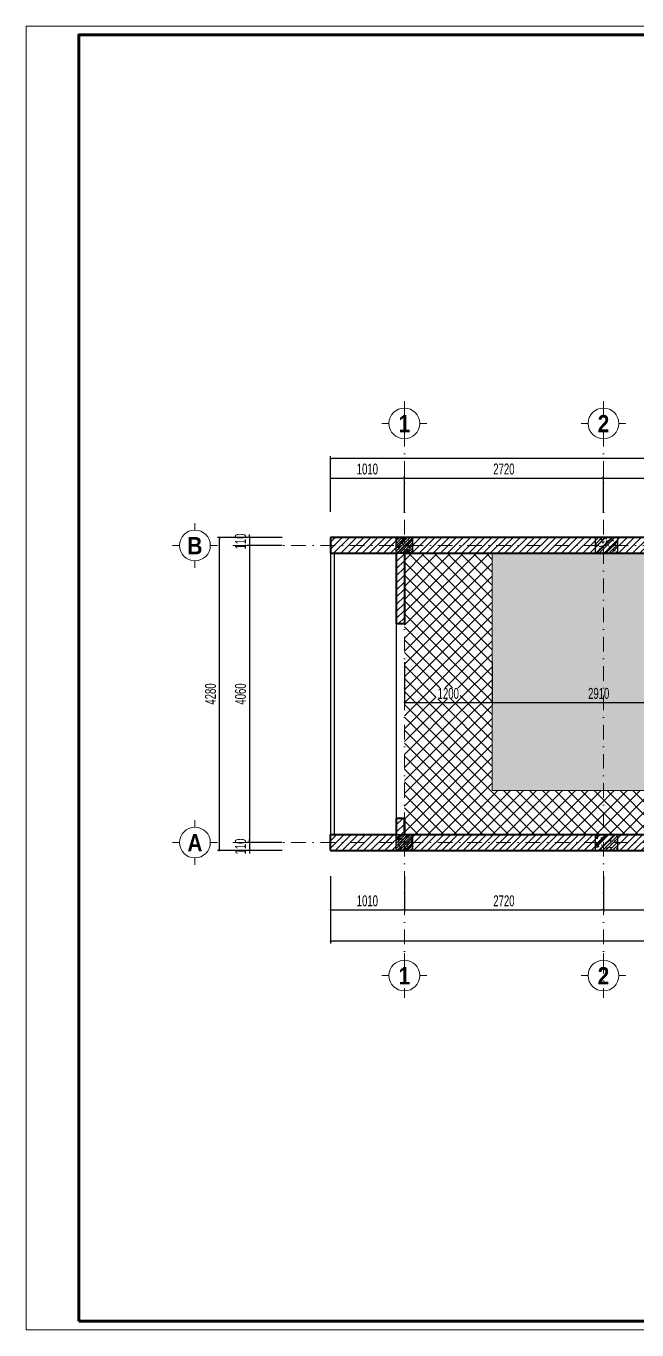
# Model space of a CAD drawing. Header units: millimetres. Extents: x 2565303 to 2664360, y -865723 to -262051.
# Drawn here: x 2629522 to 2637866, y -751746 to -733926 of the extents above; entities that cross this region are included whole.
import ezdxf
from ezdxf.enums import TextEntityAlignment as Align

# ---------------------------------------------------------------- set-up
doc = ezdxf.new("R2010")
doc.units = ezdxf.units.MM
doc.header["$LTSCALE"] = 10
doc.header["$MEASUREMENT"] = 0
doc.linetypes.add('DASHDOT', pattern=[1, 0.5, -0.25, 0, -0.25])
doc.layers.get('0').update_dxf_attribs({"linetype": 'CONTINUOUS'})
doc.layers.get('DEFPOINTS').update_dxf_attribs({"color": 10, "linetype": 'CONTINUOUS'})
for name, color, linetype in [('- Hach vl', 9, 'CONTINUOUS'), ('Khungten_LCDI', 7, 'CONTINUOUS'), ('M3', 3, 'CONTINUOUS')]:
    doc.layers.add(name, color=color, linetype=linetype)
for name, color, linetype, lineweight in [('- Nội Thất', 83, 'CONTINUOUS', 25), ('-thay1', 7, 'CONTINUOUS', 18), ('-Tường', 4, 'CONTINUOUS', 35), ('LC Dim', 8, 'CONTINUOUS', 13), ('LC Hatch', 252, 'CONTINUOUS', 5), ('LC ISO', 153, 'CONTINUOUS', 13), ('LC Net dam 1', 30, 'CONTINUOUS', 30), ('LC Net dam2', 6, 'CONTINUOUS', 40), ('LC Net manh', 250, 'CONTINUOUS', 5), ('LC Net truc', 134, 'DASHDOT', 5), ('LC Text1', 20, 'CONTINUOUS', 13)]:
    doc.layers.add(name, color=color, linetype=linetype, lineweight=lineweight)
doc.styles.add('HOATBIF', font='hoatbif.shx', dxfattribs={"width": 0.65})
doc.styles.add('Khungten', font='', dxfattribs={"width": 0.9, "height": 5000})
doc.styles.add('LC 1', font='')
doc.styles.add('Title', font='', dxfattribs={"width": 0.8})
doc.styles.get('Khungten').set_extended_font_data('.VnAvantH')
doc.styles.get('LC 1').set_extended_font_data('.VnAvantH', bold=True)
doc.styles.get('Title').set_extended_font_data('.VnBlackH')
doc.dimstyles.new('1-100 (1-60)', dxfattribs={"dimscale": 60, "dimtxt": 2.5, "dimasz": 0.35, "dimexe": 0.5, "dimexo": 0, "dimgap": 0.8, "dimtad": 1, "dimdec": 0, "dimzin": 0, "dimdsep": 46, "dimtxsty": 'HOATBIF', "dimblk1": 'DOT', "dimblk2": 'DOT', "dimsah": 1, "dimcen": -1, "dimdle": 1, "dimclrd": 256, "dimclre": 256, "dimclrt": 4, "dimadec": 3, "dimazin": 2, "dimtfac": 0.333333, "dimtdec": 0, "dimtix": 1, "dimtmove": 2, "dimatfit": 3, "dimldrblk": 'DOT', "dimfxl": 1, "dimtvp": 0.833333, "dimtolj": 1, "dimtzin": 0, "dimarcsym": 0})

# ---------------------------------------------------------------- blocks, each defined once
blk = doc.blocks.new('DOT')
at = {"layer": 'M3', "color": 0, "linetype": 'ByBlock'}
blk.add_line((-0.5, 0), (-1, 0), dxfattribs=at)
at = {"layer": 'M3', "color": 0, "linetype": 'ByBlock', "const_width": 0.5}
blk.add_lwpolyline([(-0.25, 0, 1), (0.25, 0, 1)], format="xyb", close=True, dxfattribs=at)
blk = doc.blocks.new('*D854')
at = {"layer": 'DEFPOINTS', "color": 0, "transparency": 16777216}
for p in [(2634689, -740104), (2633679, -740564), (2634689, -740564)]:
    blk.add_point(p, dxfattribs=at)
at = {"layer": 'LC Dim', "lineweight": -2, "transparency": 16777216}
for p, q in [((2633679, -740564), (2633679, -740074)), ((2633700, -740104), (2634668, -740104)), ((2634689, -740564), (2634689, -740074))]:
    blk.add_line(p, q, dxfattribs=at)
at = {"layer": 'LC Dim', "lineweight": -2, "transparency": 16777216, "xscale": 21, "yscale": 21, "zscale": 21, "rotation": 180}
blk.add_blockref('DOT', (2633679, -740104), dxfattribs=at)
at = {"layer": 'LC Dim', "lineweight": -2, "transparency": 16777216, "xscale": 21, "yscale": 21, "zscale": 21}
blk.add_blockref('DOT', (2634689, -740104), dxfattribs=at)
at = {"layer": 'LC Dim', "color": 4, "transparency": 16777216, "insert": (2634184, -739981), "char_height": 150, "attachment_point": 5, "style": 'HOATBIF'}
blk.add_mtext('\\A1;1010', dxfattribs=at)
blk = doc.blocks.new('*D855')
at = {"layer": 'DEFPOINTS', "color": 0, "transparency": 16777216}
for p in [(2637409, -740104), (2634689, -740564), (2637409, -740564)]:
    blk.add_point(p, dxfattribs=at)
at = {"layer": 'LC Dim', "lineweight": -2, "transparency": 16777216}
for p, q in [((2634689, -740564), (2634689, -740074)), ((2634710, -740104), (2637388, -740104)), ((2637409, -740564), (2637409, -740074))]:
    blk.add_line(p, q, dxfattribs=at)
at = {"layer": 'LC Dim', "lineweight": -2, "transparency": 16777216, "xscale": 21, "yscale": 21, "zscale": 21, "rotation": 180}
blk.add_blockref('DOT', (2634689, -740104), dxfattribs=at)
at = {"layer": 'LC Dim', "lineweight": -2, "transparency": 16777216, "xscale": 21, "yscale": 21, "zscale": 21}
blk.add_blockref('DOT', (2637409, -740104), dxfattribs=at)
at = {"layer": 'LC Dim', "color": 4, "transparency": 16777216, "insert": (2636049, -739981), "char_height": 150, "attachment_point": 5, "style": 'HOATBIF'}
blk.add_mtext('\\A1;2720', dxfattribs=at)
blk = doc.blocks.new('*D856')
at = {"layer": 'DEFPOINTS', "color": 0, "transparency": 16777216}
for p in [(2641609, -740104), (2637409, -740564), (2641609, -740564)]:
    blk.add_point(p, dxfattribs=at)
at = {"layer": 'LC Dim', "lineweight": -2, "transparency": 16777216}
for p, q in [((2637409, -740564), (2637409, -740074)), ((2637430, -740104), (2641588, -740104)), ((2641609, -740564), (2641609, -740074))]:
    blk.add_line(p, q, dxfattribs=at)
at = {"layer": 'LC Dim', "lineweight": -2, "transparency": 16777216, "xscale": 21, "yscale": 21, "zscale": 21, "rotation": 180}
blk.add_blockref('DOT', (2637409, -740104), dxfattribs=at)
at = {"layer": 'LC Dim', "lineweight": -2, "transparency": 16777216, "xscale": 21, "yscale": 21, "zscale": 21}
blk.add_blockref('DOT', (2641609, -740104), dxfattribs=at)
at = {"layer": 'LC Dim', "color": 4, "transparency": 16777216, "insert": (2639509, -739981), "char_height": 150, "attachment_point": 5, "style": 'HOATBIF'}
blk.add_mtext('\\A1;4200', dxfattribs=at)
blk = doc.blocks.new('*D860')
at = {"layer": 'DEFPOINTS', "color": 0, "transparency": 16777216}
for p in [(2633679, -739835), (2633679, -740564), (2648579, -740564)]:
    blk.add_point(p, dxfattribs=at)
at = {"layer": 'LC Dim', "lineweight": -2, "transparency": 16777216}
for p, q in [((2633679, -740564), (2633679, -739805)), ((2648558, -739835), (2633700, -739835)), ((2648579, -740564), (2648579, -739805))]:
    blk.add_line(p, q, dxfattribs=at)
at = {"layer": 'LC Dim', "lineweight": -2, "transparency": 16777216, "xscale": 21, "yscale": 21, "zscale": 21, "rotation": 180}
blk.add_blockref('DOT', (2633679, -739835), dxfattribs=at)
at = {"layer": 'LC Dim', "lineweight": -2, "transparency": 16777216, "xscale": 21, "yscale": 21, "zscale": 21}
blk.add_blockref('DOT', (2648579, -739835), dxfattribs=at)
at = {"layer": 'LC Dim', "color": 4, "transparency": 16777216, "insert": (2641499, -739712), "char_height": 150, "attachment_point": 5, "style": 'HOATBIF'}
blk.add_mtext('\\A1;14900', dxfattribs=at)
blk = doc.blocks.new('*D861')
at = {"layer": 'DEFPOINTS', "color": 0, "transparency": 16777216}
for p in [(2633679, -745546), (2634689, -745546), (2634689, -746006)]:
    blk.add_point(p, dxfattribs=at)
at = {"layer": 'LC Dim', "lineweight": -2, "transparency": 16777216}
for p, q in [((2633679, -745546), (2633679, -746036)), ((2634689, -745546), (2634689, -746036)), ((2633700, -746006), (2634668, -746006))]:
    blk.add_line(p, q, dxfattribs=at)
at = {"layer": 'LC Dim', "lineweight": -2, "transparency": 16777216, "xscale": 21, "yscale": 21, "zscale": 21, "rotation": 180}
blk.add_blockref('DOT', (2633679, -746006), dxfattribs=at)
at = {"layer": 'LC Dim', "lineweight": -2, "transparency": 16777216, "xscale": 21, "yscale": 21, "zscale": 21}
blk.add_blockref('DOT', (2634689, -746006), dxfattribs=at)
at = {"layer": 'LC Dim', "color": 4, "transparency": 16777216, "insert": (2634184, -745883), "char_height": 150, "attachment_point": 5, "style": 'HOATBIF'}
blk.add_mtext('\\A1;1010', dxfattribs=at)
blk = doc.blocks.new('*D862')
at = {"layer": 'DEFPOINTS', "color": 0, "transparency": 16777216}
for p in [(2634689, -745546), (2637409, -745546), (2637409, -746006)]:
    blk.add_point(p, dxfattribs=at)
at = {"layer": 'LC Dim', "lineweight": -2, "transparency": 16777216}
for p, q in [((2634689, -745546), (2634689, -746036)), ((2637409, -745546), (2637409, -746036)), ((2634710, -746006), (2637388, -746006))]:
    blk.add_line(p, q, dxfattribs=at)
at = {"layer": 'LC Dim', "lineweight": -2, "transparency": 16777216, "xscale": 21, "yscale": 21, "zscale": 21, "rotation": 180}
blk.add_blockref('DOT', (2634689, -746006), dxfattribs=at)
at = {"layer": 'LC Dim', "lineweight": -2, "transparency": 16777216, "xscale": 21, "yscale": 21, "zscale": 21}
blk.add_blockref('DOT', (2637409, -746006), dxfattribs=at)
at = {"layer": 'LC Dim', "color": 4, "transparency": 16777216, "insert": (2636049, -745883), "char_height": 150, "attachment_point": 5, "style": 'HOATBIF'}
blk.add_mtext('\\A1;2720', dxfattribs=at)
blk = doc.blocks.new('*D863')
at = {"layer": 'DEFPOINTS', "color": 0, "transparency": 16777216}
for p in [(2637409, -745546), (2641609, -745546), (2641609, -746006)]:
    blk.add_point(p, dxfattribs=at)
at = {"layer": 'LC Dim', "lineweight": -2, "transparency": 16777216}
for p, q in [((2637409, -745546), (2637409, -746036)), ((2641609, -745546), (2641609, -746036)), ((2637430, -746006), (2641588, -746006))]:
    blk.add_line(p, q, dxfattribs=at)
at = {"layer": 'LC Dim', "lineweight": -2, "transparency": 16777216, "xscale": 21, "yscale": 21, "zscale": 21, "rotation": 180}
blk.add_blockref('DOT', (2637409, -746006), dxfattribs=at)
at = {"layer": 'LC Dim', "lineweight": -2, "transparency": 16777216, "xscale": 21, "yscale": 21, "zscale": 21}
blk.add_blockref('DOT', (2641609, -746006), dxfattribs=at)
at = {"layer": 'LC Dim', "color": 4, "transparency": 16777216, "insert": (2639509, -745883), "char_height": 150, "attachment_point": 5, "style": 'HOATBIF'}
blk.add_mtext('\\A1;4200', dxfattribs=at)
blk = doc.blocks.new('*D867')
at = {"layer": 'DEFPOINTS', "color": 0, "transparency": 16777216}
for p in [(2633679, -745546), (2648579, -745546), (2633679, -746433)]:
    blk.add_point(p, dxfattribs=at)
at = {"layer": 'LC Dim', "lineweight": -2, "transparency": 16777216}
for p, q in [((2633679, -745546), (2633679, -746463)), ((2648579, -745546), (2648579, -746463)), ((2648558, -746433), (2633700, -746433))]:
    blk.add_line(p, q, dxfattribs=at)
at = {"layer": 'LC Dim', "lineweight": -2, "transparency": 16777216, "xscale": 21, "yscale": 21, "zscale": 21, "rotation": 180}
blk.add_blockref('DOT', (2633679, -746433), dxfattribs=at)
at = {"layer": 'LC Dim', "lineweight": -2, "transparency": 16777216, "xscale": 21, "yscale": 21, "zscale": 21}
blk.add_blockref('DOT', (2648579, -746433), dxfattribs=at)
at = {"layer": 'LC Dim', "color": 4, "transparency": 16777216, "insert": (2641499, -746298), "char_height": 150, "attachment_point": 5, "style": 'HOATBIF'}
blk.add_mtext('\\A1;14900', dxfattribs=at)
blk = doc.blocks.new('*D868')
at = {"layer": 'DEFPOINTS', "color": 0, "transparency": 16777216}
for p in [(2633021, -740915), (2632574, -741025), (2633021, -741025)]:
    blk.add_point(p, dxfattribs=at)
at = {"layer": 'LC Dim', "lineweight": -2, "transparency": 16777216}
for p, q in [((2633021, -740915), (2632544, -740915)), ((2632574, -740894), (2632574, -740873)), ((2632574, -740915), (2632574, -741025)), ((2633021, -741025), (2632544, -741025)), ((2632574, -741046), (2632574, -741067))]:
    blk.add_line(p, q, dxfattribs=at)
at = {"layer": 'LC Dim', "lineweight": -2, "transparency": 16777216, "xscale": 21, "yscale": 21, "zscale": 21}
for p, rotation in [((2632574, -740915), 270), ((2632574, -741025), 90)]:
    blk.add_blockref('DOT', p, dxfattribs=dict(at, rotation=rotation))
at = {"layer": 'LC Dim', "color": 4, "transparency": 16777216, "insert": (2632451, -740970), "char_height": 150, "attachment_point": 5, "rotation": 90, "style": 'HOATBIF'}
blk.add_mtext('\\A1;110', dxfattribs=at)
blk = doc.blocks.new('*D869')
at = {"layer": 'DEFPOINTS', "color": 0, "transparency": 16777216}
for p in [(2633021, -741025), (2632574, -745085), (2633021, -745085)]:
    blk.add_point(p, dxfattribs=at)
at = {"layer": 'LC Dim', "lineweight": -2, "transparency": 16777216}
for p, q in [((2633021, -741025), (2632544, -741025)), ((2632574, -741046), (2632574, -745064)), ((2633021, -745085), (2632544, -745085))]:
    blk.add_line(p, q, dxfattribs=at)
at = {"layer": 'LC Dim', "lineweight": -2, "transparency": 16777216, "xscale": 21, "yscale": 21, "zscale": 21}
for p, rotation in [((2632574, -741025), 90), ((2632574, -745085), 270)]:
    blk.add_blockref('DOT', p, dxfattribs=dict(at, rotation=rotation))
at = {"layer": 'LC Dim', "color": 4, "transparency": 16777216, "insert": (2632451, -743055), "char_height": 150, "attachment_point": 5, "rotation": 90, "style": 'HOATBIF'}
blk.add_mtext('\\A1;4060', dxfattribs=at)
blk = doc.blocks.new('*D870')
at = {"layer": 'DEFPOINTS', "color": 0, "transparency": 16777216}
for p in [(2632574, -745195), (2633021, -745085), (2633021, -745195)]:
    blk.add_point(p, dxfattribs=at)
at = {"layer": 'LC Dim', "lineweight": -2, "transparency": 16777216}
for p, q in [((2632574, -745064), (2632574, -745043)), ((2633021, -745085), (2632544, -745085)), ((2633021, -745195), (2632544, -745195)), ((2632574, -745085), (2632574, -745195)), ((2632574, -745216), (2632574, -745237))]:
    blk.add_line(p, q, dxfattribs=at)
at = {"layer": 'LC Dim', "lineweight": -2, "transparency": 16777216, "xscale": 21, "yscale": 21, "zscale": 21}
for p, rotation in [((2632574, -745085), 270), ((2632574, -745195), 90)]:
    blk.add_blockref('DOT', p, dxfattribs=dict(at, rotation=rotation))
at = {"layer": 'LC Dim', "color": 4, "transparency": 16777216, "insert": (2632451, -745140), "char_height": 150, "attachment_point": 5, "rotation": 90, "style": 'HOATBIF'}
blk.add_mtext('\\A1;110', dxfattribs=at)
blk = doc.blocks.new('*D871')
at = {"layer": 'DEFPOINTS', "color": 0, "transparency": 16777216}
for p in [(2632165, -740915), (2633021, -740915), (2633021, -745195)]:
    blk.add_point(p, dxfattribs=at)
at = {"layer": 'LC Dim', "lineweight": -2, "transparency": 16777216}
for p, q in [((2633021, -740915), (2632135, -740915)), ((2632165, -745174), (2632165, -740936)), ((2633021, -745195), (2632135, -745195))]:
    blk.add_line(p, q, dxfattribs=at)
at = {"layer": 'LC Dim', "lineweight": -2, "transparency": 16777216, "xscale": 21, "yscale": 21, "zscale": 21}
for p, rotation in [((2632165, -740915), 90), ((2632165, -745195), 270)]:
    blk.add_blockref('DOT', p, dxfattribs=dict(at, rotation=rotation))
at = {"layer": 'LC Dim', "color": 4, "transparency": 16777216, "insert": (2632042, -743055), "char_height": 150, "attachment_point": 5, "rotation": 90, "style": 'HOATBIF'}
blk.add_mtext('\\A1;4280', dxfattribs=at)
blk = doc.blocks.new('lcdi fix')
at = {"layer": 'DEFPOINTS', "lineweight": 0}
blk.add_lwpolyline([(-1200, -14850), (-1200, 14850), (40800, 14850), (40800, -14850)], close=True, dxfattribs=at)
at = {"layer": 'Khungten_LCDI', "color": 5, "lineweight": 60}
blk.add_lwpolyline([(0, -14650), (0, 14650), (40600, 14650), (40600, -14650)], close=True, dxfattribs=at)
at = {"color": 7, "style": 'Khungten', "width": 0.8}
for tag, p in [('REVISION', (39499, -10746)), ('NGAYHT', (39546, -11609))]:
    blk.add_attdef(tag, text='', height=200, dxfattribs=at).set_placement(p, align=Align.CENTER)
at = {"layer": 'LC Text1', "style": 'Title', "width": 1.485915}
for tag, p, p2 in [('TENBANVE1', (36913, -8886), (40339, -8886)), ('TENBANVE2', (36913, -9562), (40339, -9562))]:
    blk.add_attdef(tag, text='', height=250, dxfattribs=at).set_placement(p, p2, align=Align.FIT)
at = {"layer": 'LC Text1', "style": 'Title', "width": 0.7}
blk.add_attdef('SOBANVE', text='', height=250, dxfattribs=at).set_placement((39562, -13896), align=Align.CENTER)
blk = doc.blocks.new('gfs')
at = {"layer": '- Hach vl', "ltscale": 0.2}
h = blk.add_hatch(dxfattribs=at)
h.set_pattern_fill('ANSI31', color=256, scale=200, style=0)
h.set_pattern_definition([(45, (3894016.553, -231657.651), (-17.67766953, 17.67766953), [])])
h.paths.add_polyline_path([(2119996, -313176), (2119887, -313176), (2119887, -313286), (2119996, -313286)])
h.paths.add_polyline_path([(2119887, -313176), (2119777, -313176), (2119777, -313286), (2119887, -313286)])
h.paths.add_polyline_path([(2119887, -313066), (2119777, -313066), (2119777, -313176), (2119887, -313176)])
h.paths.add_polyline_path([(2119996, -313066), (2119887, -313066), (2119887, -313176), (2119996, -313176)])
h = blk.add_hatch(dxfattribs=at)
h.set_pattern_fill('AR-CONC', color=256, scale=20, style=0)
h.set_pattern_definition([(50, (3894016.55, -231657.65), (143.4520365, -12.550427), [15, -165]), (355, (3894016.55, -231657.65), (-27.750267, 150.438427), [12, -132]), (100.4514, (3894028.51, -231658.7), (115.701876, 137.887908), [12.748038, -140.228422]), (46.1842, (3894016.55, -231617.65), (213.44821, -33.103803), [22.5, -247.5]), (96.6356, (3894034.34, -231620.4), (186.93254, 194.823574), [19.122058, -210.3426]), (351.1842, (3894016.55, -231617.65), (186.93239, 194.82372), [18, -198]), (21, (3894036.55, -231627.65), (119.3814104, -80.523778), [15, -165]), (326, (3894036.55, -231627.65), (48.663066, 145.030009), [12, -132]), (71.4514, (3894046.5, -231634.36), (168.044526, 64.506099), [12.748038, -140.228422]), (37.5, (3894016.553, -231657.65), (2.431971, 66.5787708), [0, -130.4, 0, -134, 0, -132.5]), (7.5, (3894016.55, -231657.65), (52.6139075, 78.8823424), [0, -76.4, 0, -127.4, 0, -50.5]), (327.5, (3893971.953, -231657.65), (106.7644872, -4.5109743), [0, -50, 0, -156, 0, -207]), (317.5, (3893951.95, -231657.65), (116.637234, 20.0209965), [0, -65, 0, -103.6, 0, -147])])
h.paths.add_polyline_path([(2119996, -313176), (2119887, -313176), (2119887, -313286), (2119996, -313286)])
h.paths.add_polyline_path([(2119887, -313176), (2119777, -313176), (2119777, -313286), (2119887, -313286)])
h.paths.add_polyline_path([(2119887, -313066), (2119777, -313066), (2119777, -313176), (2119887, -313176)])
h.paths.add_polyline_path([(2119996, -313066), (2119887, -313066), (2119887, -313176), (2119996, -313176)])
at = {"layer": 'LC Net dam 1'}
blk.add_lwpolyline([(2119777, -313066), (2119997, -313066), (2119997, -313286), (2119777, -313286)], close=True, dxfattribs=at)
blk = doc.blocks.new('c22x30')
at = {"layer": 'LC Hatch'}
h = blk.add_hatch(dxfattribs=at)
h.set_pattern_fill('BTCT', color=256, scale=25)
h.set_pattern_definition([(50, (-619188.45, -138015.9), (179.315046, -15.688034), [18.75, -206.25]), (355, (-619188.45, -138015.9), (-34.687833, 188.048033), [15, -165]), (100.4514, (-619173.5, -138017.21), (144.627345, 172.359886), [15.93505, -175.28553]), (46.1842, (-619188.45, -137965.9), (266.81026, -41.37975), [28.125, -309.375]), (96.6356, (-619166.22, -137969.35), (233.66568, 243.52947), [23.90257, -262.92825]), (351.1842, (-619188.45, -137965.9), (233.66549, 243.52965), [22.5, -247.5]), (21, (-619163.45, -137978.4), (149.226763, -100.654723), [18.75, -206.25]), (326, (-619163.45, -137978.4), (60.828833, 181.28751), [15, -165]), (71.4514, (-619151.02, -137986.79), (210.055657, 80.632624), [15.93505, -175.28553]), (37.5, (-619188.45, -138015.9), (3.039964, 83.2234635), [0, -163, 0, -167.5, 0, -165.625]), (7.5, (-619188.45, -138015.9), (65.767384, 98.602928), [0, -95.5, 0, -159.25, 0, -63.125]), (327.5, (-619244.2, -138015.9), (133.455609, -5.638718), [0, -62.5, 0, -195, 0, -258.75]), (317.5, (-619269.2, -138015.9), (145.796542, 25.026246), [0, -81.25, 0, -129.5, 0, -183.75]), (45, (-619188.45, -138015.9), (-66.291261, 66.291261), []), (45, (-619144.26, -138015.9), (-66.291261, 66.291261), [])])
h.paths.add_polyline_path([(0, 0), (0, -220), (300, -220), (300, 0)])
at = {"layer": 'LC Net dam 1'}
blk.add_lwpolyline([(0, 0), (300, 0), (300, -220), (0, -220)], close=True, dxfattribs=at)
blk = doc.blocks.new('he cot')
at = {"layer": '-Tường'}
for p in [(551956, -92941), (565736, -92941), (551956, -97001), (565736, -97001)]:
    blk.add_blockref('gfs', p, dxfattribs=at)
at = {"layer": 'LC Net dam 1'}
for p in [(2674453, -406007), (2678573, -406007), (2681173, -406007), (2674453, -410067), (2678573, -410067), (2681173, -410067)]:
    blk.add_blockref('c22x30', p, dxfattribs=at)
blk = doc.blocks.new('TTRUC')
at = {"layer": 'LC ISO'}
for p, q in [((0, 6.95), (0, 10.13)), ((-6.95, 0), (-10.13, 0)), ((6.95, 0), (10.13, 0)), ((0, -6.95), (0, -10.13))]:
    blk.add_line(p, q, dxfattribs=at)
at = {"layer": 'LC Net manh'}
blk.add_circle((0, 0), 6.95, dxfattribs=at)
blk = doc.blocks.new('*D902')
at = {"layer": 'DEFPOINTS', "color": 0, "transparency": 16777216}
for p in [(2634689, -742618), (2635889, -742618), (2635889, -743171)]:
    blk.add_point(p, dxfattribs=at)
at = {"layer": 'LC Dim', "lineweight": -2, "transparency": 16777216}
for p, q in [((2634689, -742618), (2634689, -743201)), ((2635889, -742618), (2635889, -743201)), ((2634710, -743171), (2635868, -743171))]:
    blk.add_line(p, q, dxfattribs=at)
at = {"layer": 'LC Dim', "lineweight": -2, "transparency": 16777216, "xscale": 21, "yscale": 21, "zscale": 21, "rotation": 180}
blk.add_blockref('DOT', (2634689, -743171), dxfattribs=at)
at = {"layer": 'LC Dim', "lineweight": -2, "transparency": 16777216, "xscale": 21, "yscale": 21, "zscale": 21}
blk.add_blockref('DOT', (2635889, -743171), dxfattribs=at)
at = {"layer": 'LC Dim', "color": 4, "transparency": 16777216, "insert": (2635289, -743048), "char_height": 150, "attachment_point": 5, "style": 'HOATBIF'}
blk.add_mtext('\\A1;1200', dxfattribs=at)
blk = doc.blocks.new('*D905')
at = {"layer": 'DEFPOINTS', "color": 0, "transparency": 16777216}
for p in [(2635889, -742755), (2638799, -742755), (2638799, -743171)]:
    blk.add_point(p, dxfattribs=at)
at = {"layer": 'LC Dim', "lineweight": -2, "transparency": 16777216}
for p, q in [((2635889, -742755), (2635889, -743201)), ((2638799, -742755), (2638799, -743201)), ((2635910, -743171), (2638778, -743171))]:
    blk.add_line(p, q, dxfattribs=at)
at = {"layer": 'LC Dim', "lineweight": -2, "transparency": 16777216, "xscale": 21, "yscale": 21, "zscale": 21, "rotation": 180}
blk.add_blockref('DOT', (2635889, -743171), dxfattribs=at)
at = {"layer": 'LC Dim', "lineweight": -2, "transparency": 16777216, "xscale": 21, "yscale": 21, "zscale": 21}
blk.add_blockref('DOT', (2638799, -743171), dxfattribs=at)
at = {"layer": 'LC Dim', "color": 4, "transparency": 16777216, "insert": (2637344, -743048), "char_height": 150, "attachment_point": 5, "style": 'HOATBIF'}
blk.add_mtext('\\A1;2910', dxfattribs=at)

msp = doc.modelspace()

# ---------------------------------------------------------------- hatches: boundary and pattern name
at = {"layer": 'LC Dim'}
h = msp.add_hatch(dxfattribs=at)
h.set_pattern_fill('ANSI37', color=256, scale=1000, style=0)
h.set_pattern_definition([(45, (-67883.73, -300360.69), (-88.3883476, 88.3883476), []), (135, (-67883.73, -300360.69), (-88.3883476, -88.3883476), [])])
h.paths.add_polyline_path([(2648046, -742829.9), (2648046, -742679.9), (2648292.1, -742679.9), (2648292.1, -742829.9)], flags=16)
h.paths.add_polyline_path([(2646943.3, -744552.2), (2647093.3, -744552.2), (2647093.3, -744798.2), (2646943.3, -744798.2)], flags=16)
h.paths.add_polyline_path([(2644893.8, -742829.9), (2644564.2, -742829.9), (2644564.2, -742679.9), (2644893.8, -742679.9)], flags=16)
h.paths.add_polyline_path([(2645328.9, -741135.2), (2644129.1, -741135.2), (2644129.1, -744975.2), (2644319.1, -744975.2), (2648469.1, -744975.2), (2648469.1, -741135.2), (2648359.1, -741135.2), (2647869.1, -741135.2), (2647869.1, -744375.2), (2645328.9, -744375.2)])
h.paths.add_polyline_path([(2639234.4, -743122.6), (2639234.4, -742972.6), (2639564, -742972.6), (2639564, -743122.6)], flags=16)
h.paths.add_polyline_path([(2638190.1, -744552.2), (2638190.1, -744798.2), (2638040.1, -744798.2), (2638040.1, -744552.2)], flags=16)
h.paths.add_polyline_path([(2639999.1, -744045.2), (2639999.1, -741135.2), (2638799.3, -741135.2), (2638799.3, -744375.2), (2637409.1, -744375.2), (2637409.1, -744975.2), (2637599.1, -744975.2), (2639999.1, -744975.2)])
h.paths.add_polyline_path([(2635453.8, -742972.6), (2635453.8, -743122.6), (2635124.2, -743122.6), (2635124.2, -742972.6)], flags=16)
h.paths.add_polyline_path([(2635888.9, -741135.2), (2634689.1, -741135.2), (2634689.1, -744975.2), (2634799.1, -744975.2), (2637409.1, -744975.2), (2637409.1, -744375.2), (2635888.9, -744375.2)])
at = {"layer": 'LC Hatch', "ltscale": 0.3}
h = msp.add_hatch(dxfattribs=at)
h.set_pattern_fill('ANSI31', color=256, scale=550, style=0)
h.set_pattern_definition([(45, (-113.66, -329617.905), (-48.6135912, 48.6135912), [])])
h.paths.add_polyline_path([(2641609.1, -741285.2), (2641309.1, -741285.2), (2641309.1, -741135.2), (2641254.1, -741135.2), (2641254.1, -741340.2), (2641609.1, -741340.2)], flags=17)
h.paths.add_polyline_path([(2648579.1, -740915.2), (2633679.1, -740915.2), (2633679.1, -741135.2), (2634579.1, -741135.2), (2634579.1, -742095.2), (2634689.1, -742095.2), (2634689.1, -741135.2), (2639999.1, -741135.2), (2639999.1, -744045.2), (2640109.1, -744045.2), (2640109.1, -743895.2), (2640749.1, -743895.2), (2640749.1, -743785.2), (2640109.1, -743785.2), (2640109.1, -741135.2), (2641609.1, -741135.2), (2641609.1, -743785.2), (2641499.1, -743785.2), (2641499.1, -743895.2), (2641719.1, -743895.2), (2641719.1, -741135.2), (2644019.1, -741135.2), (2644019.1, -744045.2), (2644129.1, -744045.2), (2644129.1, -741135.2), (2648469.1, -741135.2), (2648469.1, -742355.2), (2648579.1, -742355.2)])
h.paths.add_polyline_path([(2648579.1, -743755.2), (2648469.1, -743755.2), (2648469.1, -744975.2), (2634689.1, -744975.2), (2634689.1, -744755.2), (2634579.1, -744755.2), (2634579.1, -744975.2), (2633679.1, -744975.2), (2633679.1, -745195.2), (2648579.1, -745195.2)])
at = {"layer": 'LC Hatch'}
h = msp.add_hatch(dxfattribs=at)
h.set_pattern_fill('DOTS', color=256, scale=600, style=0)
h.set_pattern_definition([(0, (-67883.726, -300360.69), (18.75, 37.5), [0, -37.5])])
h.paths.add_polyline_path([(2638040.1, -742927), (2638040.1, -742583.4), (2638190.1, -742583.4), (2638190.1, -742927)], flags=16)
h.paths.add_polyline_path([(2638799.3, -741135.2), (2637409.1, -741135.2), (2637409.1, -744375.2), (2638799.3, -744375.2)])
h.paths.add_polyline_path([(2637409.1, -741135.2), (2635888.9, -741135.2), (2635888.9, -744375.2), (2637409.1, -744375.2)])
h.paths.add_polyline_path([(2646427.2, -742829.9), (2646427.2, -742679.9), (2646770.8, -742679.9), (2646770.8, -742829.9)], flags=16)
h.paths.add_polyline_path([(2646943.3, -742927), (2646943.3, -742583.4), (2647093.3, -742583.4), (2647093.3, -742927)], flags=16)
h.paths.add_polyline_path([(2647869.1, -741135.2), (2645328.9, -741135.2), (2645328.9, -744375.2), (2647869.1, -744375.2)])

# ---------------------------------------------------------------- linework, layer by layer
at = {"layer": '- Nội Thất'}
for p, q in [((2633679.1, -741135.2), (2633679.1, -744975.2)), ((2633729.1, -741135.2), (2633729.1, -744975.2)), ((2634579.1, -742095.2), (2634579.1, -744755.2))]:
    msp.add_line(p, q, dxfattribs=at)
at = {"layer": '-thay1'}
msp.add_lwpolyline([(2638799.3, -741135.2), (2635888.9, -741135.2), (2635888.9, -744375.2), (2638799.3, -744375.2)], close=True, dxfattribs=at)
at = {"layer": 'LC Net dam2'}
for p, q in [((2648579.1, -740915.2), (2633679.1, -740915.2)), ((2633679.1, -740915.2), (2633679.1, -741135.2)), ((2634579.1, -741135.2), (2633679.1, -741135.2)), ((2634579.1, -741135.2), (2634579.1, -742095.2)), ((2634689.1, -741135.2), (2634689.1, -742095.2)), ((2639999.1, -741135.2), (2634689.1, -741135.2)), ((2634689.1, -742095.2), (2634579.1, -742095.2)), ((2634579.1, -744755.2), (2634579.1, -744975.2)), ((2634689.1, -744755.2), (2634579.1, -744755.2)), ((2634689.1, -744755.2), (2634689.1, -744975.2)), ((2634689.1, -744975.2), (2634689.1, -744755.2)), ((2633679.1, -744975.2), (2634579.1, -744975.2)), ((2633679.1, -745195.2), (2633679.1, -744975.2)), ((2634689.1, -744975.2), (2648469.1, -744975.2)), ((2633679.1, -745195.2), (2648579.1, -745195.2))]:
    msp.add_line(p, q, dxfattribs=at)
at = {"layer": 'LC Net truc', "ltscale": 40}
for p, q in [((2634689.1, -739074), (2634689.1, -747201.3)), ((2637409.1, -739074), (2637409.1, -747201.3)), ((2650549, -741025.2), (2632179.9, -741025.2)), ((2650549, -745085.2), (2632179.9, -745085.2))]:
    msp.add_line(p, q, dxfattribs=at)

# ---------------------------------------------------------------- block references
at = {"layer": '-thay1', "xscale": 0.6000000155618181, "yscale": 0.6000000155618181, "zscale": 0.6000000155618181}
msp.add_blockref('lcdi fix', (2630241.6, -742836.3), dxfattribs=at)
at = {"layer": '-Tường'}
msp.add_blockref('he cot', (-37153.6, -334907.8), dxfattribs=at)
at = {"layer": 'LC ISO', "xscale": 30.23532588053422, "yscale": 30.23532588053422, "zscale": 30.23532588053422}
for p in [(2634689.1, -739357), (2637409.1, -739357), (2631828.2, -741025.2), (2631828.2, -745085.2), (2634689.1, -746902.5), (2637409.1, -746902.5)]:
    msp.add_blockref('TTRUC', p, dxfattribs=at)

# ---------------------------------------------------------------- texts
at = {"layer": 'LC Text1', "ltscale": 0.2, "style": 'LC 1', "width": 0.9}
for s, p in [('1', (2634689.1, -739549.6)), ('2', (2637409.1, -739549.6)), ('b', (2631828.2, -741217.8)), ('a', (2631828.2, -745277.8)), ('1', (2634689.1, -747095.1)), ('2', (2637409.1, -747095.1))]:
    msp.add_text(s, height=236.7, dxfattribs=at).set_placement(p, align=Align.BOTTOM_CENTER)

# ---------------------------------------------------------------- dimensions: what is measured, and where the dimension line sits
at = {"layer": 'LC Dim'}
for base, p1, p2, picture, middle in [((2633679.1, -739834.6), (2648579.1, -740564.1), (2633679.1, -740564.1), '*D860', (2641499.1, -739711.6)), ((2633679.1, -746433.3), (2648579.1, -745546.4), (2633679.1, -745546.4), '*D867', (2641499.1, -746297.8))]:
    dim = msp.add_linear_dim(base=base, p1=p1, p2=p2, dimstyle='1-100 (1-60)', dxfattribs=at)
    dim.commit()
    dim.dimension.update_dxf_attribs({"geometry": picture, "text_midpoint": middle, "dimtype": 160})
for base, p1, p2, picture, middle in [((2634689.1, -740104.2), (2633679.1, -740564.1), (2634689.1, -740564.1), '*D854', (2634184.1, -739981.2)), ((2637409.1, -740104.2), (2634689.1, -740564.1), (2637409.1, -740564.1), '*D855', (2636049.1, -739981.2)), ((2641609.1, -740104.2), (2637409.1, -740564.1), (2641609.1, -740564.1), '*D856', (2639509.1, -739981.2)), ((2635888.9, -743170.6), (2634689.1, -742618.1), (2635888.9, -742618.1), '*D902', (2635289, -743047.6)), ((2638799.3, -743170.6), (2635888.9, -742755.2), (2638799.3, -742755.2), '*D905', (2637344.1, -743047.6)), ((2634689.1, -746006.2), (2633679.1, -745546.4), (2634689.1, -745546.4), '*D861', (2634184.1, -745883.2)), ((2637409.1, -746006.2), (2634689.1, -745546.4), (2637409.1, -745546.4), '*D862', (2636049.1, -745883.2)), ((2641609.1, -746006.2), (2637409.1, -745546.4), (2641609.1, -745546.4), '*D863', (2639509.1, -745883.2))]:
    dim = msp.add_linear_dim(base=base, p1=p1, p2=p2, dimstyle='1-100 (1-60)', dxfattribs=at)
    dim.commit()
    dim.dimension.update_dxf_attribs({"geometry": picture, "text_midpoint": middle})
for base, p1, p2, picture, middle in [((2632164.6, -740915.2), (2633020.9, -745195.2), (2633020.9, -740915.2), '*D871', (2632041.6, -743055.2)), ((2632574.5, -741025.2), (2633020.9, -740915.2), (2633020.9, -741025.2), '*D868', (2632451.5, -740970.2)), ((2632574.5, -745085.2), (2633020.9, -741025.2), (2633020.9, -745085.2), '*D869', (2632451.5, -743055.2)), ((2632574.5, -745195.2), (2633020.9, -745085.2), (2633020.9, -745195.2), '*D870', (2632451.5, -745140.2))]:
    dim = msp.add_linear_dim(base=base, p1=p1, p2=p2, angle=90, dimstyle='1-100 (1-60)', dxfattribs=at)
    dim.commit()
    dim.dimension.update_dxf_attribs({"geometry": picture, "text_midpoint": middle})

doc.saveas('drawing.dxf')
